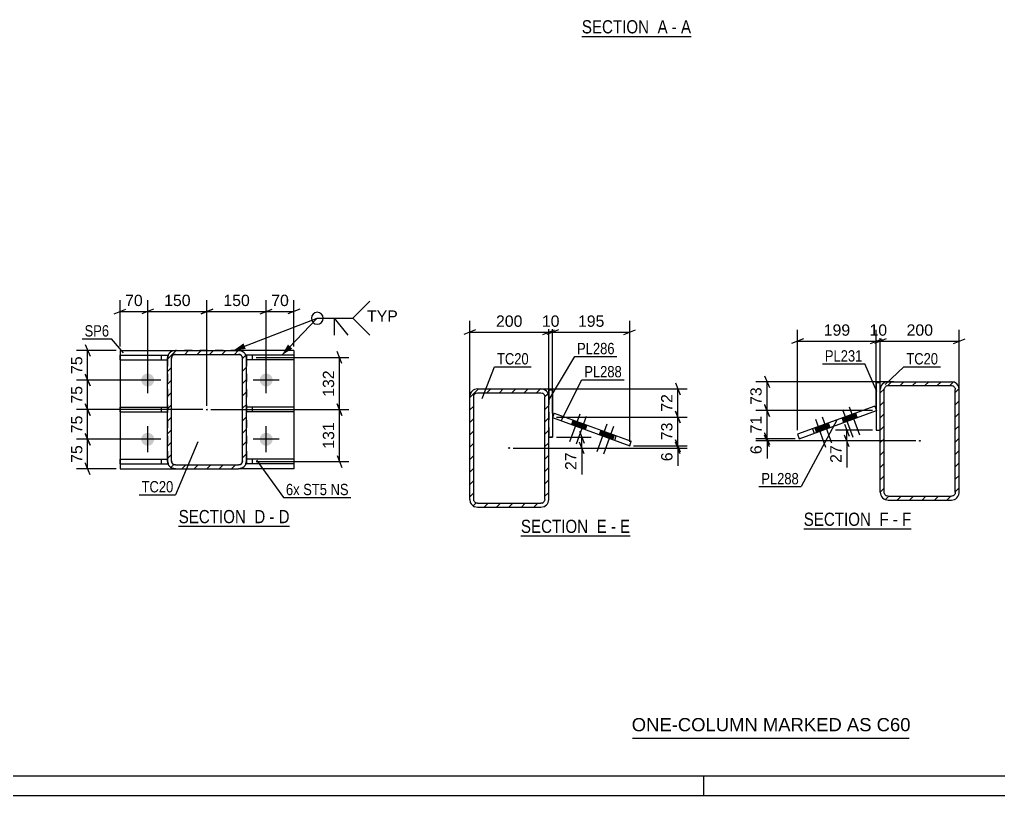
# Model space of a CAD drawing. Header units: millimetres. Extents: x 0 to 2086, y 0 to 594.
# Drawn here: x 247.8 to 495.6, y 0 to 196.4 of the extents above; entities that cross this region are included whole.
import ezdxf

# ---------------------------------------------------------------- set-up
doc = ezdxf.new("R2010")
doc.units = ezdxf.units.MM
doc.linetypes.add('DXK_LINE_DOT2', pattern=[3.9198, 1.9599, -1.9599])
doc.linetypes.add('DXK_LINE_DOT3', pattern=[5.9187, 2.979, -0.9799, 0.9799, -0.9799])
doc.styles.add('Arial', font='arial.ttf', dxfattribs={"height": 0.2})
doc.styles.add('Arial Narrow', font='ARIALN.TTF', dxfattribs={"height": 0.2})

# ---------------------------------------------------------------- blocks, each defined once
blk = doc.blocks.new('Unknown-284858482-1134')
at = {"color": 5, "linetype": 'Continuous'}
for p, q in [((5, 5), (836, 5)), ((421, 0), (421, 5)), ((0, 0), (841, 0))]:
    blk.add_line(p, q, dxfattribs=at)
blk = doc.blocks.new('Unknown-284858482-14 - 9839')
at = {"color": 6, "linetype": 'Continuous'}
blk.add_line((288.07, 68.18), (316.14, 68.18), dxfattribs=at)
at = {"color": 0, "linetype": 'Continuous'}
blk.add_wipeout([(306.18, 68.93), (306.18, 72.43), (288.07, 72.43), (288.07, 68.93)], dxfattribs=at)
at = {"color": 7, "linetype": 'Continuous', "style": 'Arial Narrow'}
blk.add_text('SECTION ', height=3.34, dxfattribs=at).set_placement((288.07, 68.93))
at = {"color": 0, "linetype": 'Continuous'}
blk.add_wipeout([(310, 68.93), (310, 72.43), (307.23, 72.43), (307.23, 68.93)], dxfattribs=at)
at = {"color": 7, "linetype": 'Continuous', "style": 'Arial Narrow'}
blk.add_text('D', height=3.34, dxfattribs=at).set_placement((307.23, 68.93))
at = {"color": 0, "linetype": 'Continuous'}
blk.add_wipeout([(312.32, 68.93), (312.32, 72.43), (311.05, 72.43), (311.05, 68.93)], dxfattribs=at)
blk.add_wipeout([(316.14, 68.93), (316.14, 72.43), (313.37, 72.43), (313.37, 68.93)], dxfattribs=at)
at = {"color": 7, "linetype": 'Continuous', "style": 'Arial Narrow'}
for s, p in [('D', (313.37, 68.93)), ('-', (311.05, 68.93))]:
    blk.add_text(s, height=3.34, dxfattribs=at).set_placement(p)
blk = doc.blocks.new('Unknown-284858482-15 - 10086')
at = {"color": 6, "linetype": 'Continuous'}
blk.add_line((374.71, 65.71), (402.36, 65.71), dxfattribs=at)
at = {"color": 0, "linetype": 'Continuous'}
blk.add_wipeout([(392.82, 66.46), (392.82, 69.96), (374.71, 69.96), (374.71, 66.46)], dxfattribs=at)
at = {"color": 7, "linetype": 'Continuous', "style": 'Arial Narrow'}
blk.add_text('SECTION ', height=3.34, dxfattribs=at).set_placement((374.71, 66.46))
at = {"color": 0, "linetype": 'Continuous'}
blk.add_wipeout([(396.43, 66.46), (396.43, 69.96), (393.87, 69.96), (393.87, 66.46)], dxfattribs=at)
blk.add_wipeout([(398.75, 66.46), (398.75, 69.96), (397.48, 69.96), (397.48, 66.46)], dxfattribs=at)
at = {"color": 7, "linetype": 'Continuous', "style": 'Arial Narrow'}
blk.add_text('E', height=3.34, dxfattribs=at).set_placement((393.87, 66.46))
at = {"color": 0, "linetype": 'Continuous'}
blk.add_wipeout([(402.36, 66.46), (402.36, 69.96), (399.8, 69.96), (399.8, 66.46)], dxfattribs=at)
at = {"color": 7, "linetype": 'Continuous', "style": 'Arial Narrow'}
for s, p in [('E', (399.8, 66.46)), ('-', (397.48, 66.46))]:
    blk.add_text(s, height=3.34, dxfattribs=at).set_placement(p)
blk = doc.blocks.new('Unknown-284858482-16 - 10598')
at = {"color": 6, "linetype": 'Continuous'}
blk.add_line((446.31, 67.51), (473.53, 67.51), dxfattribs=at)
at = {"color": 0, "linetype": 'Continuous'}
blk.add_wipeout([(464.42, 68.26), (464.42, 71.76), (446.31, 71.76), (446.31, 68.26)], dxfattribs=at)
at = {"color": 7, "linetype": 'Continuous', "style": 'Arial Narrow'}
blk.add_text('SECTION ', height=3.34, dxfattribs=at).set_placement((446.31, 68.26))
at = {"color": 0, "linetype": 'Continuous'}
blk.add_wipeout([(467.81, 68.26), (467.81, 71.76), (465.47, 71.76), (465.47, 68.26)], dxfattribs=at)
blk.add_wipeout([(470.14, 68.26), (470.14, 71.76), (468.86, 71.76), (468.86, 68.26)], dxfattribs=at)
at = {"color": 7, "linetype": 'Continuous', "style": 'Arial Narrow'}
blk.add_text('F', height=3.34, dxfattribs=at).set_placement((465.47, 68.26))
at = {"color": 0, "linetype": 'Continuous'}
blk.add_wipeout([(473.53, 68.26), (473.53, 71.76), (471.19, 71.76), (471.19, 68.26)], dxfattribs=at)
at = {"color": 7, "linetype": 'Continuous', "style": 'Arial Narrow'}
for s, p in [('-', (468.86, 68.26)), ('F', (471.19, 68.26))]:
    blk.add_text(s, height=3.34, dxfattribs=at).set_placement(p)
blk = doc.blocks.new('Unknown-284858482-17 - 3286')
at = {"color": 6, "linetype": 'Continuous'}
blk.add_line((390.14, 192.2), (417.79, 192.2), dxfattribs=at)
at = {"color": 0, "linetype": 'Continuous'}
blk.add_wipeout([(408.25, 192.95), (408.25, 196.45), (390.14, 196.45), (390.14, 192.95)], dxfattribs=at)
at = {"color": 7, "linetype": 'Continuous', "style": 'Arial Narrow'}
blk.add_text('SECTION ', height=3.34, dxfattribs=at).set_placement((390.14, 192.95))
at = {"color": 0, "linetype": 'Continuous'}
blk.add_wipeout([(411.86, 192.95), (411.86, 196.45), (409.3, 196.45), (409.3, 192.95)], dxfattribs=at)
blk.add_wipeout([(414.18, 192.95), (414.18, 196.45), (412.91, 196.45), (412.91, 192.95)], dxfattribs=at)
at = {"color": 7, "linetype": 'Continuous', "style": 'Arial Narrow'}
blk.add_text('A', height=3.34, dxfattribs=at).set_placement((409.3, 192.95))
at = {"color": 0, "linetype": 'Continuous'}
blk.add_wipeout([(417.79, 192.95), (417.79, 196.45), (415.23, 196.45), (415.23, 192.95)], dxfattribs=at)
at = {"color": 7, "linetype": 'Continuous', "style": 'Arial Narrow'}
for s, p in [('A', (415.23, 192.95)), ('-', (412.91, 192.95))]:
    blk.add_text(s, height=3.34, dxfattribs=at).set_placement(p)
blk = doc.blocks.new('Part-284858482-9864 - 9839')
at = {"color": 2, "linetype": 'Continuous'}
for p, q in [((273.23, 83.97), (273.23, 85.17)), ((273.23, 85.17), (285.23, 85.17)), ((285.23, 84.68), (285.23, 83.97)), ((273.23, 83.97), (285.23, 83.97))]:
    blk.add_line(p, q, dxfattribs=at)
at = {"color": 7, "linetype": 'DXK_LINE_DOT2'}
for p, q in [((283.73, 83.97), (283.73, 85.17)), ((285.23, 85.17), (285.23, 84.68))]:
    blk.add_line(p, q, dxfattribs=at)
blk = doc.blocks.new('Part-284858482-9840 - 9839')
at = {"linetype": 'Continuous'}
h = blk.add_hatch(dxfattribs=at)
h.set_pattern_fill('', scale=0.7, style=0, pattern_type=0)
h.set_pattern_definition([(45, (305.0818, 111.4482), (-1.57154, 1.57154), [])])
h.paths.add_polyline_path([(305.23, 110.68), (305.08, 111.45), (304.65, 112.1), (304, 112.53), (303.23, 112.68), (287.23, 112.68), (286.47, 112.53), (285.82, 112.1), (285.39, 111.45), (285.23, 110.68), (285.23, 84.68), (285.39, 83.92), (285.82, 83.27), (286.47, 82.84), (287.23, 82.68), (303.23, 82.68), (304, 82.84), (304.65, 83.27), (305.08, 83.92), (305.23, 84.68)])
h.paths.add_polyline_path([(304.16, 84.3), (303.94, 83.98), (303.62, 83.76), (303.23, 83.68), (287.23, 83.68), (286.85, 83.76), (286.53, 83.98), (286.31, 84.3), (286.23, 84.68), (286.23, 110.68), (286.31, 111.07), (286.53, 111.39), (286.85, 111.61), (287.23, 111.68), (303.23, 111.68), (303.62, 111.61), (303.94, 111.39), (304.16, 111.07), (304.23, 110.68), (304.23, 84.68)])
blk.add_hatch(color=246, dxfattribs=at).paths.add_polyline_path([(295.23, 97.58, -1), (295.23, 97.78, -1)])
at = {"color": 7, "linetype": 'DXK_LINE_DOT2'}
for p, q in [((286.47, 112.53), (287.23, 112.68)), ((287.23, 111.68), (286.85, 111.61)), ((287.23, 112.68), (303.23, 112.68)), ((287.23, 111.68), (303.23, 111.68)), ((303.23, 112.68), (304, 112.53)), ((303.62, 111.61), (303.23, 111.68)), ((285.23, 110.68), (285.39, 111.45)), ((285.23, 110.68), (285.23, 84.68)), ((286.31, 111.07), (286.23, 110.68)), ((286.23, 84.68), (286.23, 110.68)), ((304.23, 110.68), (304.16, 111.07)), ((304.23, 84.68), (304.23, 110.68)), ((305.08, 111.45), (305.23, 110.68)), ((305.23, 110.68), (305.23, 84.68)), ((285.39, 83.92), (285.23, 84.68)), ((286.23, 84.68), (286.31, 84.3)), ((304.16, 84.3), (304.23, 84.68)), ((305.23, 84.68), (305.08, 83.92)), ((287.23, 82.68), (286.47, 82.84)), ((286.85, 83.76), (287.23, 83.68)), ((287.23, 83.68), (303.23, 83.68)), ((287.23, 82.68), (303.23, 82.68)), ((303.23, 83.68), (303.62, 83.76)), ((304, 82.84), (303.23, 82.68))]:
    blk.add_line(p, q, dxfattribs=at)
at = {"color": 2, "linetype": 'Continuous'}
for p, q in [((287.23, 112.68), (286.47, 112.53)), ((286.85, 111.61), (287.23, 111.68)), ((287.23, 112.68), (303.23, 112.68)), ((287.23, 111.68), (303.23, 111.68)), ((304, 112.53), (303.23, 112.68)), ((303.23, 111.68), (303.62, 111.61)), ((285.39, 111.45), (285.23, 110.68)), ((285.23, 84.68), (285.23, 110.68)), ((286.23, 110.68), (286.31, 111.07)), ((286.23, 84.68), (286.23, 110.68)), ((304.16, 111.07), (304.23, 110.68)), ((304.23, 84.68), (304.23, 110.68)), ((305.23, 110.68), (305.08, 111.45)), ((305.23, 84.68), (305.23, 110.68)), ((285.23, 84.68), (285.39, 83.92)), ((286.31, 84.3), (286.23, 84.68)), ((304.23, 84.68), (304.16, 84.3)), ((305.08, 83.92), (305.23, 84.68)), ((286.47, 82.84), (287.23, 82.68)), ((287.23, 83.68), (286.85, 83.76)), ((287.23, 83.68), (303.23, 83.68)), ((287.23, 82.68), (303.23, 82.68)), ((303.62, 83.76), (303.23, 83.68)), ((303.23, 82.68), (304, 82.84))]:
    blk.add_line(p, q, dxfattribs=at)
at = {"color": 7, "linetype": 'DXK_LINE_DOT3'}
blk.add_line((295.23, 97.68), (295.23, 97.68), dxfattribs=at)
at = {"color": 246, "linetype": 'DXK_LINE_DOT2'}
blk.add_line((295.23, 97.68), (295.23, 97.68), dxfattribs=at)
at = {"color": 246, "linetype": 'Continuous'}
blk.add_circle((295.23, 97.68), 0.1, dxfattribs=at)
at = {"color": 7, "linetype": 'DXK_LINE_DOT2'}
for centre, radius, start, end in [((287.23, 110.68), 2, 112.5, 157.5), ((287.23, 110.68), 1, 112.5, 157.5), ((303.23, 110.68), 1, 22.5, 67.5), ((303.23, 110.68), 2, 22.5, 67.5), ((287.23, 84.68), 1, 202.5, 247.5), ((303.23, 84.68), 1, 292.5, 337.5), ((287.23, 84.68), 2, 202.5, 247.5), ((303.23, 84.68), 2, 292.5, 337.5)]:
    blk.add_arc(centre, radius, start, end, dxfattribs=at)
at = {"color": 2, "linetype": 'Continuous'}
for centre, radius, start, end in [((287.23, 110.68), 2, 112.5, 157.5), ((287.23, 110.68), 1, 112.5, 157.5), ((303.23, 110.68), 1, 22.5, 67.5), ((303.23, 110.68), 2, 22.5, 67.5), ((287.23, 84.68), 1, 202.5, 247.5), ((303.23, 84.68), 1, 292.5, 337.5), ((287.23, 84.68), 2, 202.5, 247.5), ((303.23, 84.68), 2, 292.5, 337.5)]:
    blk.add_arc(centre, radius, start, end, dxfattribs=at)
blk = doc.blocks.new('Part-284858482-9863 - 9839')
at = {"color": 2, "linetype": 'Continuous'}
for p, q in [((273.23, 110.27), (273.23, 111.47)), ((273.23, 111.47), (285.23, 111.47)), ((273.23, 110.27), (285.23, 110.27)), ((285.23, 111.47), (285.23, 110.68))]:
    blk.add_line(p, q, dxfattribs=at)
at = {"color": 7, "linetype": 'DXK_LINE_DOT2'}
for p, q in [((283.73, 110.27), (283.73, 111.47)), ((285.23, 110.68), (285.23, 110.27))]:
    blk.add_line(p, q, dxfattribs=at)
blk = doc.blocks.new('Part-284858482-9855 - 9839')
at = {"color": 2, "linetype": 'Continuous'}
for p, q in [((273.23, 112.68), (273.23, 82.68)), ((273.23, 112.68), (287.23, 112.68)), ((317.23, 112.68), (303.23, 112.68)), ((317.23, 112.68), (317.23, 82.68)), ((273.23, 82.68), (287.23, 82.68)), ((317.23, 82.68), (303.23, 82.68))]:
    blk.add_line(p, q, dxfattribs=at)
at = {"color": 7, "linetype": 'DXK_LINE_DOT2'}
for p, q in [((303.23, 112.68), (287.23, 112.68)), ((287.23, 82.68), (303.23, 82.68))]:
    blk.add_line(p, q, dxfattribs=at)
blk = doc.blocks.new('Part-284858482-9859 - 9839')
at = {"color": 2, "linetype": 'Continuous'}
for p, q in [((317.23, 98.32), (305.23, 98.32)), ((317.23, 97.12), (305.23, 97.12)), ((317.23, 98.32), (317.23, 97.12))]:
    blk.add_line(p, q, dxfattribs=at)
at = {"color": 7, "linetype": 'DXK_LINE_DOT2'}
for p, q in [((305.23, 98.32), (305.23, 97.12)), ((306.73, 97.12), (306.73, 98.32))]:
    blk.add_line(p, q, dxfattribs=at)
blk = doc.blocks.new('Part-284858482-9860 - 9839')
at = {"color": 2, "linetype": 'Continuous'}
for p, q in [((317.23, 111.47), (305.23, 111.47)), ((305.23, 111.47), (305.23, 110.68)), ((317.23, 110.27), (305.23, 110.27)), ((317.23, 111.47), (317.23, 110.27))]:
    blk.add_line(p, q, dxfattribs=at)
at = {"color": 7, "linetype": 'DXK_LINE_DOT2'}
for p, q in [((305.23, 110.27), (305.23, 110.68)), ((306.73, 110.27), (306.73, 111.47))]:
    blk.add_line(p, q, dxfattribs=at)
blk = doc.blocks.new('Part-284858482-9861 - 9839')
at = {"color": 2, "linetype": 'Continuous'}
for p, q in [((317.23, 85.17), (305.23, 85.17)), ((305.23, 84.68), (305.23, 83.97)), ((317.23, 85.17), (317.23, 83.97)), ((317.23, 83.97), (305.23, 83.97))]:
    blk.add_line(p, q, dxfattribs=at)
at = {"color": 7, "linetype": 'DXK_LINE_DOT2'}
for p, q in [((305.23, 85.17), (305.23, 84.68)), ((306.73, 83.97), (306.73, 85.17))]:
    blk.add_line(p, q, dxfattribs=at)
blk = doc.blocks.new('Part-284858482-9862 - 9839')
at = {"color": 2, "linetype": 'Continuous'}
for p, q in [((273.23, 97.12), (273.23, 98.32)), ((273.23, 98.32), (285.23, 98.32)), ((273.23, 97.12), (285.23, 97.12))]:
    blk.add_line(p, q, dxfattribs=at)
at = {"color": 7, "linetype": 'DXK_LINE_DOT2'}
for p, q in [((283.73, 97.12), (283.73, 98.32)), ((285.23, 98.32), (285.23, 97.12))]:
    blk.add_line(p, q, dxfattribs=at)
blk = doc.blocks.new('Bolt-284858482-9914 - 9839')
at = {"linetype": 'Continuous'}
for points in [[(278.58, 105.18, -1), (281.88, 105.18, -1)], [(308.58, 105.18, -1), (311.88, 105.18, -1)], [(278.58, 90.18, -1), (281.88, 90.18, -1)], [(308.58, 90.18, -1), (311.88, 90.18, -1)]]:
    blk.add_hatch(color=1, dxfattribs=at).paths.add_polyline_path(points)
at = {"color": 1, "linetype": 'Continuous'}
for p, q in [((280.23, 101.88), (280.23, 108.48)), ((310.23, 101.88), (310.23, 108.48)), ((283.53, 105.18), (276.93, 105.18)), ((313.53, 105.18), (306.93, 105.18)), ((280.23, 86.88), (280.23, 93.48)), ((310.23, 86.88), (310.23, 93.48)), ((283.53, 90.18), (276.93, 90.18)), ((313.53, 90.18), (306.93, 90.18))]:
    blk.add_line(p, q, dxfattribs=at)
blk = doc.blocks.new('Bolt-284858482-10166 - 10086')
at = {"linetype": 'Continuous'}
for points in [[(387.65, 93.86), (389.34, 93.24), (389.75, 94.37), (388.06, 94.99)], [(389.31, 93.25), (391, 92.64), (391.41, 93.76), (389.72, 94.38)], [(394.56, 91.34), (396.25, 90.73), (396.66, 91.85), (394.97, 92.47)], [(396.22, 90.74), (397.91, 90.12), (398.32, 91.25), (396.63, 91.86)]]:
    blk.add_hatch(color=1, dxfattribs=at).paths.add_polyline_path(points)
at = {"color": 1, "linetype": 'Continuous'}
for p, q in [((389.59, 96.56), (387.02, 89.51)), ((388.06, 94.99), (387.65, 93.86)), ((391.25, 95.95), (388.69, 88.9)), ((389.72, 94.38), (389.31, 93.25)), ((389.75, 94.37), (389.34, 93.24)), ((391.41, 93.76), (391, 92.64)), ((396.5, 94.04), (393.93, 86.99)), ((394.97, 92.47), (394.56, 91.34)), ((398.16, 93.44), (395.6, 86.39)), ((396.63, 91.86), (396.22, 90.74)), ((396.66, 91.85), (396.25, 90.73)), ((398.32, 91.25), (397.91, 90.12))]:
    blk.add_line(p, q, dxfattribs=at)
blk = doc.blocks.new('Part-284858482-10087 - 10086')
at = {"linetype": 'Continuous'}
h = blk.add_hatch(dxfattribs=at)
h.set_pattern_fill('', scale=0.7, style=0, pattern_type=0)
h.set_pattern_definition([(45, (381.5928, 101.7302), (-1.57154, 1.57154), [])])
h.paths.add_polyline_path([(381.75, 100.96), (381.59, 101.73), (381.16, 102.38), (380.51, 102.81), (379.75, 102.96), (363.75, 102.96), (362.98, 102.81), (362.33, 102.38), (361.9, 101.73), (361.75, 100.96), (361.75, 74.96), (361.9, 74.2), (362.33, 73.55), (362.98, 73.12), (363.75, 72.96), (379.75, 72.96), (380.51, 73.12), (381.16, 73.55), (381.59, 74.2), (381.75, 74.96)])
h.paths.add_polyline_path([(380.67, 74.58), (380.45, 74.26), (380.13, 74.04), (379.75, 73.96), (363.75, 73.96), (363.36, 74.04), (363.04, 74.26), (362.82, 74.58), (362.75, 74.96), (362.75, 100.96), (362.82, 101.35), (363.04, 101.67), (363.36, 101.89), (363.75, 101.96), (379.75, 101.96), (380.13, 101.89), (380.45, 101.67), (380.67, 101.35), (380.75, 100.96), (380.75, 74.96)])
blk.add_hatch(color=246, dxfattribs=at).paths.add_polyline_path([(371.75, 87.86, -1), (371.75, 88.06, -1)])
at = {"color": 2, "linetype": 'Continuous'}
for p, q in [((361.9, 101.73), (361.75, 100.96)), ((363.75, 102.96), (362.98, 102.81)), ((363.36, 101.89), (363.75, 101.96)), ((363.75, 102.96), (379.75, 102.96)), ((363.75, 101.96), (379.75, 101.96)), ((380.51, 102.81), (379.75, 102.96)), ((379.75, 101.96), (380.13, 101.89)), ((381.75, 100.96), (381.59, 101.73)), ((361.75, 74.96), (361.75, 100.96)), ((362.75, 100.96), (362.82, 101.35)), ((362.75, 74.96), (362.75, 100.96)), ((380.67, 101.35), (380.75, 100.96)), ((380.75, 74.96), (380.75, 100.96)), ((381.75, 74.96), (381.75, 100.96)), ((361.75, 74.96), (361.9, 74.2)), ((362.82, 74.58), (362.75, 74.96)), ((380.75, 74.96), (380.67, 74.58)), ((381.59, 74.2), (381.75, 74.96)), ((362.98, 73.12), (363.75, 72.96)), ((363.75, 73.96), (363.36, 74.04)), ((363.75, 73.96), (379.75, 73.96)), ((363.75, 72.96), (379.75, 72.96)), ((380.13, 74.04), (379.75, 73.96)), ((379.75, 72.96), (380.51, 73.12))]:
    blk.add_line(p, q, dxfattribs=at)
at = {"color": 7, "linetype": 'DXK_LINE_DOT3'}
blk.add_line((371.75, 87.96), (371.75, 87.96), dxfattribs=at)
at = {"color": 246, "linetype": 'DXK_LINE_DOT2'}
blk.add_line((371.75, 87.96), (371.75, 87.96), dxfattribs=at)
at = {"color": 246, "linetype": 'Continuous'}
blk.add_circle((371.75, 87.96), 0.1, dxfattribs=at)
at = {"color": 2, "linetype": 'Continuous'}
for centre, radius, start, end in [((363.75, 100.96), 2, 112.5, 157.5), ((363.75, 100.96), 1, 112.5, 157.5), ((379.75, 100.96), 1, 22.5, 67.5), ((379.75, 100.96), 2, 22.5, 67.5), ((363.75, 74.96), 1, 202.5, 247.5), ((379.75, 74.96), 1, 292.5, 337.5), ((363.75, 74.96), 2, 202.5, 247.5), ((379.75, 74.96), 2, 292.5, 337.5)]:
    blk.add_arc(centre, radius, start, end, dxfattribs=at)
blk = doc.blocks.new('Part-284858482-10139 - 10086')
at = {"color": 2, "linetype": 'Continuous'}
for p, q in [((381.74, 102.69), (382.74, 102.69)), ((381.74, 102.69), (381.74, 100.97)), ((382.74, 102.69), (382.74, 90.69)), ((382.74, 90.69), (381.74, 90.69))]:
    blk.add_line(p, q, dxfattribs=at)
at = {"color": 7, "linetype": 'DXK_LINE_DOT2'}
for p, q in [((381.74, 102.69), (382.74, 102.69)), ((381.74, 100.97), (381.74, 90.69)), ((381.74, 90.69), (382.74, 90.69))]:
    blk.add_line(p, q, dxfattribs=at)
blk = doc.blocks.new('Part-284858482-10157 - 10086')
at = {"color": 2, "linetype": 'Continuous'}
for p, q in [((383.1, 96.79), (382.69, 95.66)), ((383.1, 96.79), (402.66, 89.67)), ((382.69, 95.66), (402.25, 88.54)), ((398.45, 89.92), (398.86, 91.05)), ((402.25, 88.54), (402.66, 89.67))]:
    blk.add_line(p, q, dxfattribs=at)
at = {"color": 7, "linetype": 'DXK_LINE_DOT2'}
blk.add_line((387.56, 93.89), (387.97, 95.02), dxfattribs=at)
blk = doc.blocks.new('Bolt-284858482-10679 - 10598')
at = {"linetype": 'Continuous'}
for points in [[(458.08, 95.03), (459.78, 95.65), (459.37, 96.78), (457.67, 96.16)], [(451.18, 92.52), (452.88, 93.14), (452.47, 94.27), (450.77, 93.65)], [(456.41, 94.42), (458.1, 95.04), (457.69, 96.17), (456, 95.55)], [(449.51, 91.91), (451.2, 92.53), (450.79, 93.66), (449.1, 93.04)]]:
    blk.add_hatch(color=1, dxfattribs=at).paths.add_polyline_path(points)
at = {"color": 1, "linetype": 'Continuous'}
for p, q in [((456.16, 97.74), (458.72, 90.69)), ((457.84, 98.35), (460.4, 91.3)), ((459.37, 96.78), (459.78, 95.65)), ((449.26, 95.23), (451.82, 88.18)), ((450.94, 95.84), (453.5, 88.79)), ((452.47, 94.27), (452.88, 93.14)), ((456, 95.55), (456.41, 94.42)), ((457.67, 96.16), (458.08, 95.03)), ((457.69, 96.17), (458.1, 95.04)), ((449.1, 93.04), (449.51, 91.91)), ((450.77, 93.65), (451.18, 92.52)), ((450.79, 93.66), (451.2, 92.53))]:
    blk.add_line(p, q, dxfattribs=at)
blk = doc.blocks.new('Part-284858482-10653 - 10598')
at = {"color": 2, "linetype": 'Continuous'}
for p, q in [((465.68, 104.49), (464.68, 104.49)), ((464.68, 104.49), (464.68, 92.49)), ((465.68, 102.76), (465.68, 104.49)), ((464.68, 92.49), (465.68, 92.49))]:
    blk.add_line(p, q, dxfattribs=at)
at = {"color": 7, "linetype": 'DXK_LINE_DOT2'}
blk.add_line((465.68, 92.49), (465.68, 102.76), dxfattribs=at)
blk = doc.blocks.new('Part-284858482-10613 - 10598')
at = {"linetype": 'Continuous'}
h = blk.add_hatch(dxfattribs=at)
h.set_pattern_fill('', scale=0.7, style=0, pattern_type=0)
h.set_pattern_definition([(45, (465.6825, 76.7587), (-1.57154, 1.57154), [])])
h.paths.add_polyline_path([(465.68, 102.76), (465.68, 76.76), (465.83, 75.99), (466.27, 75.34), (466.92, 74.91), (467.68, 74.76), (483.68, 74.76), (484.45, 74.91), (485.1, 75.34), (485.53, 75.99), (485.68, 76.76), (485.68, 102.76), (485.53, 103.52), (485.1, 104.17), (484.45, 104.61), (483.68, 104.76), (467.68, 104.76), (466.92, 104.61), (466.27, 104.17), (465.83, 103.52)])
h.paths.add_polyline_path([(466.98, 103.47), (467.3, 103.68), (467.68, 103.76), (483.68, 103.76), (484.07, 103.68), (484.39, 103.47), (484.61, 103.14), (484.68, 102.76), (484.68, 76.76), (484.61, 76.38), (484.39, 76.05), (484.07, 75.83), (483.68, 75.76), (467.68, 75.76), (467.3, 75.83), (466.98, 76.05), (466.76, 76.38), (466.68, 76.76), (466.68, 102.76), (466.76, 103.14)])
blk.add_hatch(color=246, dxfattribs=at).paths.add_polyline_path([(475.68, 89.66, -1), (475.68, 89.86, -1)])
at = {"color": 2, "linetype": 'Continuous'}
for p, q in [((467.68, 104.76), (466.92, 104.61)), ((467.68, 104.76), (483.68, 104.76)), ((484.45, 104.61), (483.68, 104.76)), ((465.83, 103.52), (465.68, 102.76)), ((465.68, 76.76), (465.68, 102.76)), ((466.68, 102.76), (466.76, 103.14)), ((466.68, 76.76), (466.68, 102.76)), ((467.3, 103.68), (467.68, 103.76)), ((467.68, 103.76), (483.68, 103.76)), ((483.68, 103.76), (484.07, 103.68)), ((484.61, 103.14), (484.68, 102.76)), ((484.68, 76.76), (484.68, 102.76)), ((485.68, 102.76), (485.53, 103.52)), ((485.68, 76.76), (485.68, 102.76)), ((465.68, 76.76), (465.83, 75.99)), ((466.76, 76.38), (466.68, 76.76)), ((466.92, 74.91), (467.68, 74.76)), ((467.68, 75.76), (467.3, 75.83)), ((467.68, 75.76), (483.68, 75.76)), ((467.68, 74.76), (483.68, 74.76)), ((484.07, 75.83), (483.68, 75.76)), ((483.68, 74.76), (484.45, 74.91)), ((484.68, 76.76), (484.61, 76.38)), ((485.53, 75.99), (485.68, 76.76))]:
    blk.add_line(p, q, dxfattribs=at)
at = {"color": 7, "linetype": 'DXK_LINE_DOT3'}
blk.add_line((475.68, 89.76), (475.68, 89.76), dxfattribs=at)
at = {"color": 246, "linetype": 'DXK_LINE_DOT2'}
blk.add_line((475.68, 89.76), (475.68, 89.76), dxfattribs=at)
at = {"color": 246, "linetype": 'Continuous'}
blk.add_circle((475.68, 89.76), 0.1, dxfattribs=at)
at = {"color": 2, "linetype": 'Continuous'}
for centre, radius, start, end in [((467.68, 102.76), 2, 112.5, 157.5), ((483.68, 102.76), 2, 22.5, 67.5), ((467.68, 102.76), 1, 112.5, 157.5), ((483.68, 102.76), 1, 22.5, 67.5), ((467.68, 76.76), 2, 202.5, 247.5), ((467.68, 76.76), 1, 202.5, 247.5), ((483.68, 76.76), 1, 292.5, 337.5), ((483.68, 76.76), 2, 292.5, 337.5)]:
    blk.add_arc(centre, radius, start, end, dxfattribs=at)
blk = doc.blocks.new('Part-284858482-10670 - 10598')
at = {"color": 2, "linetype": 'Continuous'}
for p, q in [((464.32, 98.58), (444.75, 91.46)), ((445.17, 90.33), (464.73, 97.45)), ((464.32, 98.58), (464.73, 97.45)), ((448.56, 92.85), (448.97, 91.72)), ((444.75, 91.46), (445.17, 90.33))]:
    blk.add_line(p, q, dxfattribs=at)
at = {"color": 7, "linetype": 'DXK_LINE_DOT2'}
blk.add_line((459.83, 95.67), (459.42, 96.8), dxfattribs=at)
blk = doc.blocks.new('StraightDimension-284858482-11280 - 9839')
at = {"color": 7, "linetype": 'Continuous'}
for p, q in [((264.43, 114.18), (265.63, 111.18)), ((272.23, 112.68), (262.18, 112.68)), ((265.03, 105.18), (265.03, 112.68)), ((265.63, 103.68), (264.43, 106.68)), ((279.23, 105.18), (262.18, 105.18))]:
    blk.add_line(p, q, dxfattribs=at)
at = {"color": 0}
blk.add_wipeout([(264.28, 111.76), (260.08, 111.76), (260.08, 106.11), (264.28, 106.11)], dxfattribs=at)
at = {"color": 3, "style": 'Arial'}
blk.add_text('75', height=2.865, rotation=90.0002, dxfattribs=at).set_placement((263.68, 106.71))
blk = doc.blocks.new('StraightDimension-284858482-11226 - 9839')
at = {"color": 7, "linetype": 'Continuous'}
for p, q in [((310.23, 106.18), (310.23, 125.41)), ((317.23, 113.68), (317.23, 125.41)), ((308.73, 121.96), (311.73, 123.16)), ((310.23, 122.56), (317.23, 122.56)), ((318.73, 123.16), (315.73, 121.96))]:
    blk.add_line(p, q, dxfattribs=at)
at = {"color": 0}
blk.add_wipeout([(316.56, 123.31), (316.56, 127.51), (310.91, 127.51), (310.91, 123.31)], dxfattribs=at)
at = {"color": 3, "style": 'Arial'}
blk.add_text('70', height=2.865, dxfattribs=at).set_placement((311.51, 123.91))
blk = doc.blocks.new('StraightDimension-284858482-11227 - 9839')
at = {"color": 7, "linetype": 'Continuous'}
for p, q in [((295.23, 98.68), (295.23, 125.41)), ((310.23, 106.18), (310.23, 125.41)), ((296.73, 123.16), (293.73, 121.96)), ((295.23, 122.56), (310.23, 122.56)), ((308.73, 121.96), (311.73, 123.16))]:
    blk.add_line(p, q, dxfattribs=at)
at = {"color": 0}
blk.add_wipeout([(306.67, 123.31), (306.67, 127.51), (298.8, 127.51), (298.8, 123.31)], dxfattribs=at)
at = {"color": 3, "style": 'Arial'}
blk.add_text('150', height=2.865, dxfattribs=at).set_placement((299.4, 123.91))
blk = doc.blocks.new('StraightDimension-284858482-11281 - 9839')
at = {"color": 7, "linetype": 'Continuous'}
for p, q in [((264.43, 106.68), (265.63, 103.68)), ((279.23, 105.18), (262.18, 105.18)), ((265.03, 97.68), (265.03, 105.18)), ((265.63, 96.18), (264.43, 99.18)), ((294.23, 97.68), (262.18, 97.68))]:
    blk.add_line(p, q, dxfattribs=at)
at = {"color": 0}
blk.add_wipeout([(264.28, 104.26), (260.08, 104.26), (260.08, 98.61), (264.28, 98.61)], dxfattribs=at)
at = {"color": 3, "style": 'Arial'}
blk.add_text('75', height=2.865, rotation=90.0002, dxfattribs=at).set_placement((263.68, 99.21))
blk = doc.blocks.new('StraightDimension-284858482-11228 - 9839')
at = {"color": 7, "linetype": 'Continuous'}
for p, q in [((280.23, 106.18), (280.23, 125.41)), ((295.23, 98.68), (295.23, 125.41)), ((281.73, 123.16), (278.73, 121.96)), ((280.23, 122.56), (295.23, 122.56)), ((293.73, 121.96), (296.73, 123.16))]:
    blk.add_line(p, q, dxfattribs=at)
at = {"color": 0}
blk.add_wipeout([(291.67, 123.31), (291.67, 127.51), (283.8, 127.51), (283.8, 123.31)], dxfattribs=at)
at = {"color": 3, "style": 'Arial'}
blk.add_text('150', height=2.865, dxfattribs=at).set_placement((284.4, 123.91))
blk = doc.blocks.new('StraightDimension-284858482-11229 - 9839')
at = {"color": 7, "linetype": 'Continuous'}
for p, q in [((273.23, 113.68), (273.23, 125.41)), ((280.23, 106.18), (280.23, 125.41)), ((271.73, 121.96), (274.73, 123.16)), ((273.23, 122.56), (280.23, 122.56)), ((281.73, 123.16), (278.73, 121.96))]:
    blk.add_line(p, q, dxfattribs=at)
at = {"color": 0}
blk.add_wipeout([(279.56, 123.31), (279.56, 127.51), (273.91, 127.51), (273.91, 123.31)], dxfattribs=at)
at = {"color": 3, "style": 'Arial'}
blk.add_text('70', height=2.865, dxfattribs=at).set_placement((274.51, 123.91))
blk = doc.blocks.new('StraightDimension-284858482-11282 - 9839')
at = {"color": 7, "linetype": 'Continuous'}
for p, q in [((264.43, 99.18), (265.63, 96.18)), ((294.23, 97.68), (262.18, 97.68)), ((265.03, 90.18), (265.03, 97.68)), ((279.23, 90.18), (262.18, 90.18)), ((265.63, 88.68), (264.43, 91.68))]:
    blk.add_line(p, q, dxfattribs=at)
at = {"color": 0}
blk.add_wipeout([(264.28, 96.76), (260.08, 96.76), (260.08, 91.11), (264.28, 91.11)], dxfattribs=at)
at = {"color": 3, "style": 'Arial'}
blk.add_text('75', height=2.865, rotation=90.0002, dxfattribs=at).set_placement((263.68, 91.71))
blk = doc.blocks.new('StraightDimension-284858482-11283 - 9839')
at = {"color": 7, "linetype": 'Continuous'}
for p, q in [((279.23, 90.18), (262.18, 90.18)), ((264.43, 91.68), (265.63, 88.68)), ((265.03, 82.68), (265.03, 90.18)), ((272.23, 82.68), (262.18, 82.68)), ((265.63, 81.18), (264.43, 84.18))]:
    blk.add_line(p, q, dxfattribs=at)
at = {"color": 0}
blk.add_wipeout([(264.28, 89.26), (260.08, 89.26), (260.08, 83.61), (264.28, 83.61)], dxfattribs=at)
at = {"color": 3, "style": 'Arial'}
blk.add_text('75', height=2.865, rotation=90.0002, dxfattribs=at).set_placement((263.68, 84.21))
blk = doc.blocks.new('StraightDimension-284858482-11323 - 9839')
at = {"color": 7, "linetype": 'Continuous'}
for p, q in [((329.38, 109.37), (328.18, 112.37)), ((307.73, 110.87), (331.18, 110.87)), ((328.78, 97.68), (328.78, 110.87)), ((328.18, 99.18), (329.38, 96.18)), ((296.23, 97.68), (331.18, 97.68))]:
    blk.add_line(p, q, dxfattribs=at)
at = {"color": 0}
blk.add_wipeout([(328.03, 108.21), (323.83, 108.21), (323.83, 100.34), (328.03, 100.34)], dxfattribs=at)
at = {"color": 3, "style": 'Arial'}
blk.add_text('132', height=2.865, rotation=90.0002, dxfattribs=at).set_placement((327.43, 100.94))
blk = doc.blocks.new('StraightDimension-284858482-11324 - 9839')
at = {"color": 7, "linetype": 'Continuous'}
for p, q in [((329.38, 96.18), (328.18, 99.18)), ((296.23, 97.68), (331.18, 97.68)), ((328.78, 84.57), (328.78, 97.68)), ((307.73, 84.57), (331.18, 84.57)), ((328.18, 86.07), (329.38, 83.07))]:
    blk.add_line(p, q, dxfattribs=at)
at = {"color": 0}
blk.add_wipeout([(328.03, 95.06), (323.83, 95.06), (323.83, 87.19), (328.03, 87.19)], dxfattribs=at)
at = {"color": 3, "style": 'Arial'}
blk.add_text('131', height=2.865, rotation=90.0002, dxfattribs=at).set_placement((327.43, 87.79))
blk = doc.blocks.new('StraightDimension-284858482-11396 - 10086')
at = {"color": 7, "linetype": 'Continuous'}
for p, q in [((361.75, 100.7), (361.75, 120.16)), ((381.75, 101.97), (381.75, 120.16)), ((363.25, 117.91), (360.25, 116.71)), ((361.75, 117.31), (381.75, 117.31)), ((380.25, 116.71), (383.25, 117.91))]:
    blk.add_line(p, q, dxfattribs=at)
at = {"color": 0}
blk.add_wipeout([(375.68, 118.06), (375.68, 122.26), (367.81, 122.26), (367.81, 118.06)], dxfattribs=at)
at = {"color": 3, "style": 'Arial'}
blk.add_text('200', height=2.865, dxfattribs=at).set_placement((368.41, 118.66))
blk = doc.blocks.new('StraightDimension-284858482-11456 - 10086')
at = {"color": 7, "linetype": 'Continuous'}
for p, q in [((413.82, 90.04), (415.02, 87.04)), ((415.02, 86.46), (413.82, 89.46)), ((372.75, 87.96), (416.82, 87.96)), ((403.25, 88.54), (416.82, 88.54)), ((414.42, 87.96), (414.42, 88.54))]:
    blk.add_line(p, q, dxfattribs=at)
at = {"color": 0}
blk.add_wipeout([(413.67, 87.44), (409.47, 87.44), (409.47, 84.02), (413.67, 84.02)], dxfattribs=at)
at = {"color": 7, "linetype": 'Continuous'}
blk.add_line((414.42, 87.96), (414.42, 83.49), dxfattribs=at)
blk.add_line((414.42, 87.96), (414.42, 83.49), dxfattribs=at)
at = {"color": 3, "style": 'Arial'}
blk.add_text('6', height=2.87, rotation=90.0002, dxfattribs=at).set_placement((413.07, 84.62))
blk = doc.blocks.new('StraightDimension-284858482-11394 - 10086')
at = {"color": 7, "linetype": 'Continuous'}
for p, q in [((382.74, 96.8), (382.74, 120.16)), ((402.25, 89.54), (402.25, 120.16)), ((384.24, 117.91), (381.24, 116.71)), ((382.74, 117.31), (402.25, 117.31)), ((400.75, 116.71), (403.75, 117.91))]:
    blk.add_line(p, q, dxfattribs=at)
at = {"color": 0}
blk.add_wipeout([(396.43, 118.06), (396.43, 122.26), (388.56, 122.26), (388.56, 118.06)], dxfattribs=at)
at = {"color": 3, "style": 'Arial'}
blk.add_text('195', height=2.865, dxfattribs=at).set_placement((389.16, 118.66))
blk = doc.blocks.new('StraightDimension-284858482-11395 - 10086')
at = {"color": 7, "linetype": 'Continuous'}
for p, q in [((381.75, 101.97), (381.75, 120.16)), ((382.74, 96.8), (382.74, 120.16)), ((380.25, 116.71), (383.25, 117.91)), ((384.24, 117.91), (381.24, 116.71)), ((381.75, 117.31), (382.74, 117.31))]:
    blk.add_line(p, q, dxfattribs=at)
at = {"color": 0}
blk.add_wipeout([(385.07, 118.06), (385.07, 122.26), (379.42, 122.26), (379.42, 118.06)], dxfattribs=at)
at = {"color": 3, "style": 'Arial'}
blk.add_text('10', height=2.865, dxfattribs=at).set_placement((380.02, 118.66))
blk = doc.blocks.new('StraightDimension-284858482-11441 - 10086')
at = {"color": 7, "linetype": 'Continuous'}
for p, q in [((389.52, 92.19), (390.72, 89.19)), ((383.74, 90.69), (392.52, 90.69)), ((390.72, 86.46), (389.52, 89.46)), ((390.12, 87.96), (390.12, 90.69)), ((372.75, 87.96), (392.52, 87.96))]:
    blk.add_line(p, q, dxfattribs=at)
at = {"color": 0}
blk.add_wipeout([(389.37, 87.44), (385.17, 87.44), (385.17, 81.79), (389.37, 81.79)], dxfattribs=at)
at = {"color": 7, "linetype": 'Continuous'}
blk.add_line((390.12, 87.96), (390.12, 81.27), dxfattribs=at)
blk.add_line((390.12, 87.96), (390.12, 81.27), dxfattribs=at)
at = {"color": 3, "style": 'Arial'}
blk.add_text('27', height=2.865, rotation=90.0002, dxfattribs=at).set_placement((388.77, 82.39))
blk = doc.blocks.new('StraightDimension-284858482-11454 - 10086')
at = {"color": 7, "linetype": 'Continuous'}
for p, q in [((413.82, 104.46), (415.02, 101.46)), ((378.24, 102.96), (416.82, 102.96)), ((414.42, 95.8), (414.42, 102.96)), ((415.02, 94.3), (413.82, 97.3)), ((383.74, 95.8), (416.82, 95.8))]:
    blk.add_line(p, q, dxfattribs=at)
at = {"color": 0}
blk.add_wipeout([(413.67, 102.21), (409.47, 102.21), (409.47, 96.56), (413.67, 96.56)], dxfattribs=at)
at = {"color": 3, "style": 'Arial'}
blk.add_text('72', height=2.865, rotation=90.0002, dxfattribs=at).set_placement((413.07, 97.16))
blk = doc.blocks.new('StraightDimension-284858482-11455 - 10086')
at = {"color": 7, "linetype": 'Continuous'}
for p, q in [((413.82, 97.3), (415.02, 94.3)), ((383.74, 95.8), (416.82, 95.8)), ((414.42, 88.54), (414.42, 95.8)), ((415.02, 87.04), (413.82, 90.04)), ((403.25, 88.54), (416.82, 88.54))]:
    blk.add_line(p, q, dxfattribs=at)
at = {"color": 0}
blk.add_wipeout([(413.67, 95), (409.47, 95), (409.47, 89.35), (413.67, 89.35)], dxfattribs=at)
at = {"color": 3, "style": 'Arial'}
blk.add_text('73', height=2.865, rotation=90.0002, dxfattribs=at).set_placement((413.07, 89.95))
blk = doc.blocks.new('StraightDimension-284858482-11498 - 10598')
at = {"color": 7, "linetype": 'Continuous'}
for p, q in [((465.68, 103.76), (465.68, 117.9)), ((485.68, 102.85), (485.68, 117.9)), ((467.18, 115.65), (464.18, 114.45)), ((465.68, 115.05), (485.68, 115.05)), ((484.18, 114.45), (487.18, 115.65))]:
    blk.add_line(p, q, dxfattribs=at)
at = {"color": 0}
blk.add_wipeout([(479.62, 115.8), (479.62, 120), (471.75, 120), (471.75, 115.8)], dxfattribs=at)
at = {"color": 3, "style": 'Arial'}
blk.add_text('200', height=2.865, dxfattribs=at).set_placement((472.35, 116.4))
blk = doc.blocks.new('StraightDimension-284858482-11499 - 10598')
at = {"color": 7, "linetype": 'Continuous'}
for p, q in [((464.68, 98.59), (464.68, 117.9)), ((465.68, 103.76), (465.68, 117.9)), ((463.18, 114.45), (466.18, 115.65)), ((467.18, 115.65), (464.18, 114.45)), ((464.68, 115.05), (465.68, 115.05))]:
    blk.add_line(p, q, dxfattribs=at)
at = {"color": 0}
blk.add_wipeout([(468.01, 115.8), (468.01, 120), (462.36, 120), (462.36, 115.8)], dxfattribs=at)
at = {"color": 3, "style": 'Arial'}
blk.add_text('10', height=2.865, dxfattribs=at).set_placement((462.96, 116.4))
blk = doc.blocks.new('StraightDimension-284858482-11500 - 10598')
at = {"color": 7, "linetype": 'Continuous'}
for p, q in [((444.75, 92.46), (444.75, 117.9)), ((464.68, 98.59), (464.68, 117.9)), ((446.25, 115.65), (443.25, 114.45)), ((444.75, 115.05), (464.68, 115.05)), ((463.18, 114.45), (466.18, 115.65))]:
    blk.add_line(p, q, dxfattribs=at)
at = {"color": 0}
blk.add_wipeout([(458.65, 115.8), (458.65, 120), (450.78, 120), (450.78, 115.8)], dxfattribs=at)
at = {"color": 3, "style": 'Arial'}
blk.add_text('199', height=2.865, dxfattribs=at).set_placement((451.38, 116.4))
blk = doc.blocks.new('StraightDimension-284858482-11539 - 10598')
at = {"color": 7, "linetype": 'Continuous'}
for p, q in [((463.68, 92.49), (454.38, 92.49)), ((456.63, 93.99), (457.83, 90.99)), ((457.23, 89.76), (457.23, 92.49)), ((474.68, 89.76), (454.38, 89.76)), ((457.83, 88.26), (456.63, 91.26))]:
    blk.add_line(p, q, dxfattribs=at)
at = {"color": 0}
blk.add_wipeout([(456.48, 89.23), (452.28, 89.23), (452.28, 83.59), (456.48, 83.59)], dxfattribs=at)
at = {"color": 7, "linetype": 'Continuous'}
blk.add_line((457.23, 89.76), (457.23, 83.06), dxfattribs=at)
blk.add_line((457.23, 89.76), (457.23, 83.06), dxfattribs=at)
at = {"color": 3, "style": 'Arial'}
blk.add_text('27', height=2.865, rotation=90.0002, dxfattribs=at).set_placement((455.88, 84.19))
blk = doc.blocks.new('StraightDimension-284858482-11552 - 10598')
at = {"color": 7, "linetype": 'Continuous'}
for p, q in [((469.09, 104.76), (434.16, 104.76)), ((436.41, 106.26), (437.61, 103.26)), ((437.01, 97.45), (437.01, 104.76)), ((463.73, 97.45), (434.16, 97.45)), ((437.61, 95.95), (436.41, 98.95))]:
    blk.add_line(p, q, dxfattribs=at)
at = {"color": 0}
blk.add_wipeout([(436.26, 103.93), (432.06, 103.93), (432.06, 98.28), (436.26, 98.28)], dxfattribs=at)
at = {"color": 3, "style": 'Arial'}
blk.add_text('73', height=2.865, rotation=90.0002, dxfattribs=at).set_placement((435.66, 98.88))
blk = doc.blocks.new('StraightDimension-284858482-11553 - 10598')
at = {"color": 7, "linetype": 'Continuous'}
for p, q in [((463.73, 97.45), (434.16, 97.45)), ((436.41, 98.95), (437.61, 95.95)), ((437.01, 90.33), (437.01, 97.45)), ((437.61, 88.83), (436.41, 91.83)), ((444.17, 90.33), (434.16, 90.33))]:
    blk.add_line(p, q, dxfattribs=at)
at = {"color": 0}
blk.add_wipeout([(436.26, 96.72), (432.06, 96.72), (432.06, 91.07), (436.26, 91.07)], dxfattribs=at)
at = {"color": 3, "style": 'Arial'}
blk.add_text('71', height=2.865, rotation=90.0002, dxfattribs=at).set_placement((435.66, 91.67))
blk = doc.blocks.new('StraightDimension-284858482-11554 - 10598')
at = {"color": 7, "linetype": 'Continuous'}
for p, q in [((436.41, 91.83), (437.61, 88.83)), ((444.17, 90.33), (434.16, 90.33)), ((474.68, 89.76), (434.16, 89.76)), ((437.61, 88.26), (436.41, 91.26)), ((437.01, 89.76), (437.01, 90.33))]:
    blk.add_line(p, q, dxfattribs=at)
at = {"color": 0}
blk.add_wipeout([(436.26, 89.23), (432.06, 89.23), (432.06, 85.81), (436.26, 85.81)], dxfattribs=at)
at = {"color": 7, "linetype": 'Continuous'}
blk.add_line((437.01, 89.76), (437.01, 85.29), dxfattribs=at)
blk.add_line((437.01, 89.76), (437.01, 85.29), dxfattribs=at)
at = {"color": 3, "style": 'Arial'}
blk.add_text('6', height=2.87, rotation=90.0002, dxfattribs=at).set_placement((435.66, 86.41))
blk = doc.blocks.new('Unknown-284858482-20582')
at = {"color": 7, "linetype": 'Continuous'}
blk.add_line((403, 14.5), (473, 14.5), dxfattribs=at)
at = {"color": 7, "style": 'Arial'}
blk.add_text('ONE-COLUMN MARKED AS C60', height=3.3428, dxfattribs=at).set_placement((402.76, 16.25))
blk = doc.blocks.new('MarkSet-284858482-11214 - 9839')
at = {"color": 0}
blk.add_wipeout([(318.69, 76.03), (318.69, 79.03), (315.22, 79.03), (315.22, 76.03)], dxfattribs=at)
blk.add_wipeout([(318.69, 76.03), (318.69, 79.03), (315.22, 79.03), (315.22, 76.03)], dxfattribs=at)
at = {"color": 30, "linetype": 'Continuous'}
blk.add_line((307.75, 84.89), (314.62, 75.43), dxfattribs=at)
at = {"color": 0}
blk.add_wipeout([(325.62, 76.03), (325.62, 79.03), (319.59, 79.03), (319.59, 76.03)], dxfattribs=at)
blk.add_wipeout([(325.62, 76.03), (325.62, 79.03), (319.59, 79.03), (319.59, 76.03)], dxfattribs=at)
at = {"color": 3, "style": 'Arial Narrow'}
blk.add_text('6x', height=2.863, dxfattribs=at).set_placement((315.22, 76.03))
at = {"color": 0}
blk.add_wipeout([(331.08, 76.03), (331.08, 79.03), (326.52, 79.03), (326.52, 76.03)], dxfattribs=at)
blk.add_wipeout([(331.08, 76.03), (331.08, 79.03), (326.52, 79.03), (326.52, 76.03)], dxfattribs=at)
at = {"color": 30, "linetype": 'Continuous'}
blk.add_line((314.62, 75.43), (331.68, 75.43), dxfattribs=at)
at = {"color": 3, "style": 'Arial Narrow'}
for s, p in [('ST5', (319.59, 76.03)), ('NS', (326.52, 76.03))]:
    blk.add_text(s, height=2.863, dxfattribs=at).set_placement(p)
blk = doc.blocks.new('Mark-284858482-11337 - 9839')
at = {"color": 0}
blk.add_wipeout([(286.71, 76.73), (286.71, 79.73), (278.68, 79.73), (278.68, 76.73)], dxfattribs=at)
blk.add_wipeout([(286.71, 76.73), (286.71, 79.73), (278.68, 79.73), (278.68, 76.73)], dxfattribs=at)
at = {"color": 30, "linetype": 'Continuous'}
for p in [(292.93, 89.5), (278.08, 76.13)]:
    blk.add_line(p, (287.31, 76.13), dxfattribs=at)
at = {"color": 3, "style": 'Arial Narrow'}
blk.add_text('TC20', height=2.863, dxfattribs=at).set_placement((278.68, 76.73))
blk = doc.blocks.new('Mark-284858482-11340 - 9839')
at = {"color": 0}
blk.add_wipeout([(270.46, 116.2), (270.46, 119.2), (264.25, 119.2), (264.25, 116.2)], dxfattribs=at)
blk.add_wipeout([(270.46, 116.2), (270.46, 119.2), (264.25, 119.2), (264.25, 116.2)], dxfattribs=at)
at = {"color": 30, "linetype": 'Continuous'}
for p in [(263.65, 115.6), (274.14, 112.05)]:
    blk.add_line(p, (271.06, 115.6), dxfattribs=at)
at = {"color": 3, "style": 'Arial Narrow'}
blk.add_text('SP6', height=2.863, dxfattribs=at).set_placement((264.25, 116.2))
blk = doc.blocks.new('WeldMark-284858482-11380 - 9839')
at = {"linetype": 'Continuous'}
for points in [[(305.03, 113.06), (301.96, 112.68), (304.49, 114.46)], [(316.82, 113.12), (314.2, 111.47), (315.73, 114.16)]]:
    blk.add_hatch(color=30, dxfattribs=at).paths.add_polyline_path(points)
at = {"color": 30, "linetype": 'Continuous'}
for p, q in [((301.96, 112.68), (323.16, 120.83)), ((314.2, 111.47), (323.16, 120.83)), ((323.16, 120.83), (332.16, 120.83))]:
    blk.add_line(p, q, dxfattribs=at)
at = {"color": 3, "linetype": 'Continuous'}
for q in [(330.87, 116.55), (327.44, 116.55)]:
    blk.add_line((327.44, 120.83), q, dxfattribs=at)
for start, end in [(90, 270), (270, 90)]:
    blk.add_arc((323.16, 120.83), 1.5, start, end, dxfattribs=at)
at = {"color": 0, "linetype": 'Continuous'}
blk.add_wipeout([(343.53, 119.93), (343.53, 122.93), (335.76, 122.93), (335.76, 119.93)], dxfattribs=at)
blk.add_wipeout([(343.53, 119.93), (343.53, 122.93), (335.76, 122.93), (335.76, 119.93)], dxfattribs=at)
at = {"color": 3, "linetype": 'Continuous'}
for q in [(336.44, 125.12), (336.44, 116.55)]:
    blk.add_line((332.16, 120.83), q, dxfattribs=at)
at = {"color": 3, "linetype": 'Continuous', "style": 'Arial'}
blk.add_text('TYP', height=2.865, dxfattribs=at).set_placement((335.76, 119.93))
blk = doc.blocks.new('Mark-284858482-11594 - 10086')
at = {"color": 0}
blk.add_wipeout([(376.69, 109.12), (376.69, 112.12), (368.65, 112.12), (368.65, 109.12)], dxfattribs=at)
blk.add_wipeout([(376.69, 109.12), (376.69, 112.12), (368.65, 112.12), (368.65, 109.12)], dxfattribs=at)
at = {"color": 30, "linetype": 'Continuous'}
for p, q in [((364.88, 100.51), (368.05, 108.52)), ((368.05, 108.52), (377.29, 108.52))]:
    blk.add_line(p, q, dxfattribs=at)
at = {"color": 3, "style": 'Arial Narrow'}
blk.add_text('TC20', height=2.863, dxfattribs=at).set_placement((368.65, 109.12))
blk = doc.blocks.new('Mark-284858482-11597 - 10086')
at = {"color": 0}
blk.add_wipeout([(398.43, 111.72), (398.43, 114.72), (388.93, 114.72), (388.93, 111.72)], dxfattribs=at)
blk.add_wipeout([(398.43, 111.72), (398.43, 114.72), (388.93, 114.72), (388.93, 111.72)], dxfattribs=at)
at = {"color": 30, "linetype": 'Continuous'}
for p, q in [((381.88, 100.27), (388.33, 111.12)), ((388.33, 111.12), (399.03, 111.12))]:
    blk.add_line(p, q, dxfattribs=at)
at = {"color": 3, "style": 'Arial Narrow'}
blk.add_text('PL286', height=2.863, dxfattribs=at).set_placement((388.93, 111.72))
blk = doc.blocks.new('Mark-284858482-11600 - 10086')
at = {"color": 0}
blk.add_wipeout([(400.25, 105.86), (400.25, 108.86), (390.75, 108.86), (390.75, 105.86)], dxfattribs=at)
blk.add_wipeout([(400.25, 105.86), (400.25, 108.86), (390.75, 108.86), (390.75, 105.86)], dxfattribs=at)
at = {"color": 30, "linetype": 'Continuous'}
for p, q in [((384.99, 95.05), (390.15, 105.26)), ((390.15, 105.26), (400.85, 105.26))]:
    blk.add_line(p, q, dxfattribs=at)
at = {"color": 3, "style": 'Arial Narrow'}
blk.add_text('PL288', height=2.863, dxfattribs=at).set_placement((390.75, 105.86))
blk = doc.blocks.new('Mark-284858482-11631 - 10598')
at = {"color": 0}
blk.add_wipeout([(480.31, 109.13), (480.31, 112.13), (472.28, 112.13), (472.28, 109.13)], dxfattribs=at)
blk.add_wipeout([(480.31, 109.13), (480.31, 112.13), (472.28, 112.13), (472.28, 109.13)], dxfattribs=at)
at = {"color": 30, "linetype": 'Continuous'}
for p, q in [((466.96, 104.05), (471.68, 108.53)), ((471.68, 108.53), (480.91, 108.53))]:
    blk.add_line(p, q, dxfattribs=at)
at = {"color": 3, "style": 'Arial Narrow'}
blk.add_text('TC20', height=2.863, dxfattribs=at).set_placement((472.28, 109.13))
blk = doc.blocks.new('Mark-284858482-11634 - 10598')
at = {"color": 0}
blk.add_wipeout([(461.16, 109.86), (461.16, 112.86), (451.66, 112.86), (451.66, 109.86)], dxfattribs=at)
blk.add_wipeout([(461.16, 109.86), (461.16, 112.86), (451.66, 112.86), (451.66, 109.86)], dxfattribs=at)
at = {"color": 30, "linetype": 'Continuous'}
for p in [(451.06, 109.26), (464.82, 102.24)]:
    blk.add_line(p, (461.76, 109.26), dxfattribs=at)
at = {"color": 3, "style": 'Arial Narrow'}
blk.add_text('PL231', height=2.863, dxfattribs=at).set_placement((451.66, 109.86))
blk = doc.blocks.new('Mark-284858482-11637 - 10598')
at = {"color": 0}
blk.add_wipeout([(445.06, 78.78), (445.06, 81.78), (435.56, 81.78), (435.56, 78.78)], dxfattribs=at)
blk.add_wipeout([(445.06, 78.78), (445.06, 81.78), (435.56, 81.78), (435.56, 78.78)], dxfattribs=at)
at = {"color": 30, "linetype": 'Continuous'}
for p in [(454.72, 95.04), (434.96, 78.18)]:
    blk.add_line(p, (445.66, 78.18), dxfattribs=at)
at = {"color": 3, "style": 'Arial Narrow'}
blk.add_text('PL288', height=2.863, dxfattribs=at).set_placement((435.56, 78.78))

msp = doc.modelspace()

# ---------------------------------------------------------------- block references
for name in ['Unknown-284858482-1134', 'Part-284858482-9855 - 9839', 'Part-284858482-9840 - 9839', 'Part-284858482-9863 - 9839', 'Part-284858482-9860 - 9839', 'Bolt-284858482-9914 - 9839', 'Part-284858482-10653 - 10598', 'Part-284858482-10613 - 10598', 'Part-284858482-10087 - 10086', 'Part-284858482-10139 - 10086', 'Part-284858482-9862 - 9839', 'Part-284858482-9859 - 9839', 'Part-284858482-10157 - 10086', 'Part-284858482-10670 - 10598', 'Bolt-284858482-10679 - 10598', 'Bolt-284858482-10166 - 10086', 'Part-284858482-9864 - 9839', 'Part-284858482-9861 - 9839', 'Unknown-284858482-20582']:
    msp.add_blockref(name, (0, 0))

# ---------------------------------------------------------------- next in the draw order: block references
for name in ['Unknown-284858482-17 - 3286', 'StraightDimension-284858482-11226 - 9839', 'StraightDimension-284858482-11396 - 10086', 'StraightDimension-284858482-11498 - 10598', 'StraightDimension-284858482-11280 - 9839', 'StraightDimension-284858482-11456 - 10086', 'Unknown-284858482-14 - 9839', 'Unknown-284858482-15 - 10086', 'Unknown-284858482-16 - 10598']:
    msp.add_blockref(name, (0, 0))

# ---------------------------------------------------------------- next in the draw order: block references
for name in ['StraightDimension-284858482-11227 - 9839', 'StraightDimension-284858482-11394 - 10086', 'StraightDimension-284858482-11499 - 10598']:
    msp.add_blockref(name, (0, 0))

# ---------------------------------------------------------------- next in the draw order: block references
for name in ['StraightDimension-284858482-11395 - 10086', 'StraightDimension-284858482-11500 - 10598', 'StraightDimension-284858482-11281 - 9839', 'StraightDimension-284858482-11441 - 10086']:
    msp.add_blockref(name, (0, 0))

# ---------------------------------------------------------------- next in the draw order: block references
for name in ['StraightDimension-284858482-11228 - 9839', 'StraightDimension-284858482-11454 - 10086', 'StraightDimension-284858482-11552 - 10598', 'StraightDimension-284858482-11539 - 10598']:
    msp.add_blockref(name, (0, 0))

# ---------------------------------------------------------------- next in the draw order: block references
for name in ['StraightDimension-284858482-11229 - 9839', 'Mark-284858482-11597 - 10086', 'StraightDimension-284858482-11323 - 9839', 'Mark-284858482-11594 - 10086', 'Mark-284858482-11634 - 10598', 'Mark-284858482-11631 - 10598', 'StraightDimension-284858482-11282 - 9839', 'StraightDimension-284858482-11455 - 10086', 'StraightDimension-284858482-11553 - 10598']:
    msp.add_blockref(name, (0, 0))

# ---------------------------------------------------------------- next in the draw order: block references
for name in ['WeldMark-284858482-11380 - 9839', 'Mark-284858482-11340 - 9839', 'Mark-284858482-11600 - 10086', 'StraightDimension-284858482-11324 - 9839', 'StraightDimension-284858482-11554 - 10598', 'StraightDimension-284858482-11283 - 9839']:
    msp.add_blockref(name, (0, 0))

# ---------------------------------------------------------------- next in the draw order: block references
for name in ['Mark-284858482-11637 - 10598', 'Mark-284858482-11337 - 9839', 'MarkSet-284858482-11214 - 9839']:
    msp.add_blockref(name, (0, 0))

doc.saveas('drawing.dxf')
